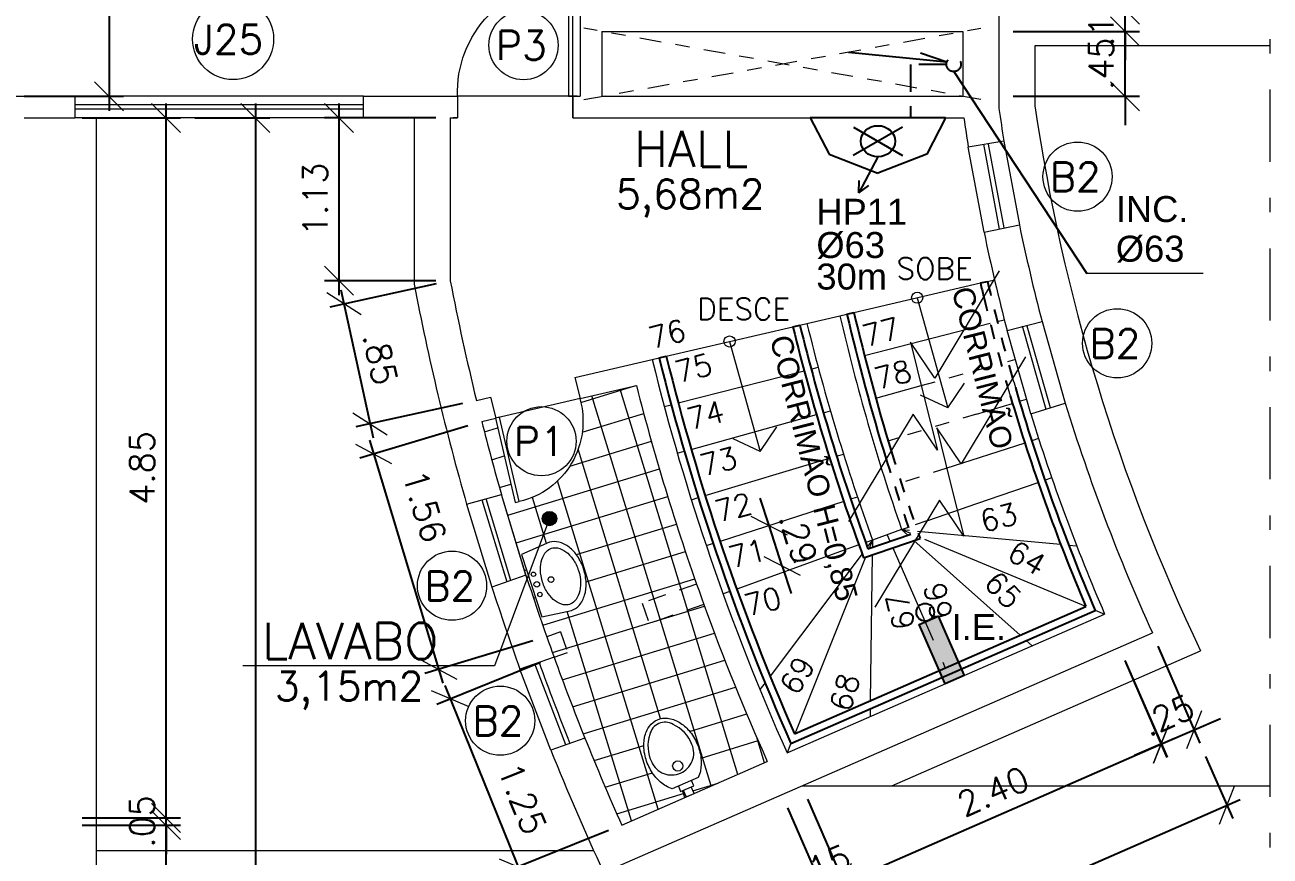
# Model space of a CAD drawing. Header units: millimetres. Extents: x 521 to 1055, y 261 to 520.
# Drawn here: x 616.32 to 624.94, y 391.18 to 396.94 of the extents above; entities that cross this region are included whole.
import ezdxf
from ezdxf.enums import TextEntityAlignment as Align

# ---------------------------------------------------------------- set-up
doc = ezdxf.new("R2010")
doc.units = ezdxf.units.MM
for name, pattern in [('CONTINU', [0]), ('DASHDOT', [1, 0.5, -0.25, 0, -0.25]), ('DASHDOTX2', [2, 1, -0.5, 0, -0.5]), ('DIVIDE2', [15.875, 6.35, -3.175, 0, -3.175, 0, -3.175]), ('HIDDEN', [9.525, 6.35, -3.175])]:
    doc.linetypes.add(name, pattern=pattern)
doc.layers.add('0.1', color=8, linetype='Continuous', lineweight=13)
doc.layers.add('ppci', color=8, linetype='Continuous')
doc.styles.add('80X50', font='romans.shx')
doc.styles.add('ROMANS', font='romans')
doc.styles.get("Standard").update_dxf_attribs({"font": 'romans.shx'})
doc.styles.add('STYLE1', font='sanss___.ttf')
doc.dimstyles.new('Fares Eng - 50', dxfattribs={"dimscale": 2, "dimtxt": 0.085, "dimasz": 0.1, "dimexe": 0.05, "dimexo": 0.05, "dimgap": 0.04, "dimtad": 1, "dimzin": 4, "dimdsep": 46, "dimtxsty": 'ROMANS', "dimblk1": 'OBLIQUE', "dimblk2": 'OBLIQUE', "dimsah": 1, "dimcen": 0.05, "dimdle": 0.05, "dimclrd": 8, "dimclre": 8, "dimclrt": 8, "dimaunit": 1, "dimadec": 0, "dimazin": 0, "dimtfac": 1, "dimtix": 1, "dimtmove": 2, "dimatfit": 0, "dimldrblk": 'OPEN90', "dimfxl": 1, "dimtolj": 1, "dimtzin": 0, "dimarcsym": 0})

# ---------------------------------------------------------------- blocks, each defined once
blk = doc.blocks.new('_OBLIQUE')
at = {"color": 0, "linetype": 'ByBlock'}
blk.add_line((-0.5, -0.5), (0.5, 0.5), dxfattribs=at)
blk = doc.blocks.new('*D699')
at = {"layer": '0.1', "color": 8, "linetype": 'CONTINU', "lineweight": -2, "transparency": 16777216}
for p, q in [((621.4701, 393.4723), (621.4086, 393.6626)), ((621.5607, 393.1918), (621.4701, 393.4723)), ((621.5513, 393.4985), (621.5653, 393.503)), ((621.5607, 393.1918), (621.6221, 393.0015)), ((621.6418, 393.218), (621.6558, 393.2225))]:
    blk.add_line(p, q, dxfattribs=at)
at = {"layer": 'DEFPOINTS', "color": 0, "linetype": 'CONTINU', "lineweight": -2, "transparency": 16777216}
for p in [(621.4561, 393.4677), (621.4701, 393.4723), (621.5467, 393.1873)]:
    blk.add_point(p, dxfattribs=at)
at = {"layer": '0.1', "color": 8, "linetype": 'CONTINU', "lineweight": -2, "transparency": 16777216, "xscale": 0.2, "yscale": 0.2, "zscale": 0.2}
for p, rotation in [((621.4701, 393.4723), 287.8981106747853), ((621.5607, 393.1918), 107.8981106747853)]:
    blk.add_blockref('_OBLIQUE', p, dxfattribs=dict(at, rotation=rotation))
at = {"layer": '0.1', "color": 8, "linetype": 'CONTINU', "transparency": 16777216, "insert": (621.6724, 393.3827), "char_height": 0.17, "attachment_point": 5, "rotation": 287.89811, "style": 'ROMANS'}
blk.add_mtext('\\A1;.29', dxfattribs=at)
blk = doc.blocks.new('_Open90')
at = {"color": 0, "linetype": 'ByBlock', "lineweight": -2}
for p, q in [((-0.5, 0.5), (0, 0)), ((0, 0), (-1, 0)), ((0, 0), (-0.5, -0.5))]:
    blk.add_line(p, q, dxfattribs=at)
blk = doc.blocks.new('P60')
at = {"color": 252}
blk.add_lwpolyline([(-0.6, 0.0596), (0, 0.0596), (0, 0.03), (-0.6, 0.03)], close=True, dxfattribs=at)
at = {"color": 8}
blk.add_arc((-0.0289, 0.0596), 0.5711, 87.10254, 180, dxfattribs=at)
blk = doc.blocks.new('ÁREA')
for p in [(0.00005, 0.003762), (0, 0)]:
    blk.add_attdef('COMPARTIMENTO', text='', height=0.0025).set_placement(p, align=Align.CENTER)
at = {"color": 1}
for p in [(-0.00005, -0.003762), (-0.000099, -0.007523)]:
    blk.add_attdef('ÁREA', text='', height=0.002, dxfattribs=at).set_placement(p, align=Align.CENTER)
blk = doc.blocks.new('*D774')
at = {"layer": '0.1', "color": 8, "linetype": 'CONTINU', "lineweight": -2, "transparency": 16777216}
for p, q in [((617.9116, 396.3965), (617.9116, 374.1465)), ((617.4929, 396.2965), (618.0116, 396.2965)), ((617.4929, 374.2465), (618.0116, 374.2465))]:
    blk.add_line(p, q, dxfattribs=at)
at = {"layer": 'DEFPOINTS', "color": 0, "linetype": 'CONTINU', "lineweight": -2, "transparency": 16777216}
for p in [(617.3929, 396.2965), (617.3929, 374.2465), (617.9116, 374.2465)]:
    blk.add_point(p, dxfattribs=at)
at = {"layer": '0.1', "color": 8, "linetype": 'CONTINU', "lineweight": -2, "transparency": 16777216, "xscale": 0.2, "yscale": 0.2, "zscale": 0.2}
for p, rotation in [((617.9116, 396.2965), 90), ((617.9116, 374.2465), 270)]:
    blk.add_blockref('_OBLIQUE', p, dxfattribs=dict(at, rotation=rotation))
at = {"layer": '0.1', "color": 8, "linetype": 'CONTINU', "transparency": 16777216, "insert": (617.7466, 385.2715), "char_height": 0.17, "attachment_point": 5, "rotation": 90, "style": 'ROMANS'}
blk.add_mtext('\\A1;22.05', dxfattribs=at)
blk = doc.blocks.new('*D775')
at = {"layer": '0.1', "color": 8, "linetype": 'CONTINU', "lineweight": -2, "transparency": 16777216}
for p, q in [((621.5976, 391.517), (621.8903, 390.8472)), ((620.5896, 391.0765), (620.8824, 390.4066)), ((621.9419, 390.9788), (620.7507, 390.4582))]:
    blk.add_line(p, q, dxfattribs=at)
at = {"layer": 'DEFPOINTS', "color": 0, "linetype": 'CONTINU', "lineweight": -2, "transparency": 16777216}
for p in [(621.5576, 391.6086), (620.5496, 391.1681), (620.8423, 390.4983)]:
    blk.add_point(p, dxfattribs=at)
at = {"layer": '0.1', "color": 8, "linetype": 'CONTINU', "lineweight": -2, "transparency": 16777216, "xscale": 0.2, "yscale": 0.2, "zscale": 0.2}
for p, rotation in [((621.8503, 390.9388), 23.6073275904079), ((620.8423, 390.4983), 203.6073275904079)]:
    blk.add_blockref('_OBLIQUE', p, dxfattribs=dict(at, rotation=rotation))
at = {"layer": '0.1', "color": 8, "linetype": 'CONTINU', "transparency": 16777216, "insert": (621.2802, 390.8697), "char_height": 0.17, "attachment_point": 5, "rotation": 23.60733, "style": 'ROMANS'}
blk.add_mtext('\\A1;1.10', dxfattribs=at)
blk = doc.blocks.new('*D776')
at = {"layer": '0.1', "color": 8, "linetype": 'CONTINU', "lineweight": -2, "transparency": 16777216}
for p, q in [((621.735, 391.5771), (622.0278, 390.9072)), ((621.5976, 391.517), (621.8903, 390.8472)), ((621.9877, 390.9989), (622.171, 391.079)), ((621.8503, 390.9388), (621.9877, 390.9989)), ((621.8503, 390.9388), (621.667, 390.8587))]:
    blk.add_line(p, q, dxfattribs=at)
at = {"layer": 'DEFPOINTS', "color": 0, "linetype": 'CONTINU', "lineweight": -2, "transparency": 16777216}
for p in [(621.695, 391.6687), (621.5576, 391.6086), (621.9877, 390.9989)]:
    blk.add_point(p, dxfattribs=at)
at = {"layer": '0.1', "color": 8, "linetype": 'CONTINU', "lineweight": -2, "transparency": 16777216, "xscale": 0.2, "yscale": 0.2, "zscale": 0.2}
for p, rotation in [((621.9877, 390.9989), 203.6073275903514), ((621.8503, 390.9388), 23.60732759035138)]:
    blk.add_blockref('_OBLIQUE', p, dxfattribs=dict(at, rotation=rotation))
at = {"layer": '0.1', "color": 8, "linetype": 'CONTINU', "transparency": 16777216, "insert": (621.8529, 391.12), "char_height": 0.17, "attachment_point": 5, "rotation": 23.60733, "style": 'ROMANS'}
blk.add_mtext('\\A1;.15', dxfattribs=at)
blk = doc.blocks.new('*D778')
at = {"layer": '0.1', "color": 8, "linetype": 'CONTINU', "lineweight": -2, "transparency": 16777216}
for p, q in [((623.9342, 392.5382), (624.2269, 391.8683)), ((621.8961, 390.9588), (624.2785, 392)), ((621.735, 391.5771), (622.0278, 390.9072))]:
    blk.add_line(p, q, dxfattribs=at)
at = {"layer": 'DEFPOINTS', "color": 0, "linetype": 'CONTINU', "lineweight": -2, "transparency": 16777216}
for p in [(623.8941, 392.6298), (624.1869, 391.96), (621.695, 391.6687)]:
    blk.add_point(p, dxfattribs=at)
at = {"layer": '0.1', "color": 8, "linetype": 'CONTINU', "lineweight": -2, "transparency": 16777216, "xscale": 0.2, "yscale": 0.2, "zscale": 0.2}
for p, rotation in [((624.1869, 391.96), 23.60732759040609), ((621.9877, 390.9989), 203.6073275904061)]:
    blk.add_blockref('_OBLIQUE', p, dxfattribs=dict(at, rotation=rotation))
at = {"layer": '0.1', "color": 8, "linetype": 'CONTINU', "transparency": 16777216, "insert": (623.0212, 391.6306), "char_height": 0.17, "attachment_point": 5, "rotation": 23.60733, "style": 'ROMANS'}
blk.add_mtext('\\A1;2.40', dxfattribs=at)
blk = doc.blocks.new('*D779')
at = {"layer": '0.1', "color": 8, "linetype": 'CONTINU', "lineweight": -2, "transparency": 16777216}
for p, q in [((624.1633, 392.637), (624.4532, 391.9646)), ((623.9337, 392.538), (624.2236, 391.8656)), ((624.4136, 392.0565), (624.5972, 392.1356)), ((624.184, 391.9575), (624.4136, 392.0565)), ((624.184, 391.9575), (624.0004, 391.8783))]:
    blk.add_line(p, q, dxfattribs=at)
at = {"layer": 'DEFPOINTS', "color": 0, "linetype": 'CONTINU', "lineweight": -2, "transparency": 16777216}
for p in [(624.1237, 392.7288), (623.8941, 392.6298), (624.4136, 392.0565)]:
    blk.add_point(p, dxfattribs=at)
at = {"layer": '0.1', "color": 8, "linetype": 'CONTINU', "lineweight": -2, "transparency": 16777216, "xscale": 0.2, "yscale": 0.2, "zscale": 0.2}
for p, rotation in [((624.4136, 392.0565), 203.3250614767687), ((624.184, 391.9575), 23.32506147676869)]:
    blk.add_blockref('_OBLIQUE', p, dxfattribs=dict(at, rotation=rotation))
at = {"layer": '0.1', "color": 8, "linetype": 'CONTINU', "transparency": 16777216, "insert": (624.2335, 392.1585), "char_height": 0.17, "attachment_point": 5, "rotation": 23.32506, "style": 'ROMANS'}
blk.add_mtext('\\A1;.25', dxfattribs=at)
blk = doc.blocks.new('*D780')
at = {"layer": '0.1', "color": 8, "linetype": 'CONTINU', "lineweight": -2, "transparency": 16777216}
for p, q in [((624.4932, 391.873), (624.6811, 391.4434)), ((620.7565, 389.8365), (624.7326, 391.5751)), ((620.7003, 390.2145), (620.8881, 389.7849))]:
    blk.add_line(p, q, dxfattribs=at)
at = {"layer": 'DEFPOINTS', "color": 0, "linetype": 'CONTINU', "lineweight": -2, "transparency": 16777216}
for p in [(624.4532, 391.9646), (624.641, 391.535), (620.6602, 390.3062)]:
    blk.add_point(p, dxfattribs=at)
at = {"layer": '0.1', "color": 8, "linetype": 'CONTINU', "lineweight": -2, "transparency": 16777216, "xscale": 0.2, "yscale": 0.2, "zscale": 0.2}
for p, rotation in [((624.641, 391.535), 23.61734848958396), ((620.8481, 389.8766), 203.617348489584)]:
    blk.add_blockref('_OBLIQUE', p, dxfattribs=dict(at, rotation=rotation))
at = {"layer": '0.1', "color": 8, "linetype": 'CONTINU', "transparency": 16777216, "insert": (622.6784, 390.857), "char_height": 0.17, "attachment_point": 5, "rotation": 23.61735, "style": 'ROMANS'}
blk.add_mtext('\\A1;4.15', dxfattribs=at)
blk = doc.blocks.new('*D829')
at = {"layer": '0.1', "color": 8, "linetype": 'CONTINU', "lineweight": -2, "transparency": 16777216}
for p, q in [((618.4905, 396.3965), (618.4905, 395.0691)), ((619.1614, 396.2965), (618.3905, 396.2965)), ((619.1614, 395.1691), (618.3905, 395.1691))]:
    blk.add_line(p, q, dxfattribs=at)
at = {"layer": 'DEFPOINTS', "color": 0, "linetype": 'CONTINU', "lineweight": -2, "transparency": 16777216}
for p in [(619.2614, 396.2965), (618.4905, 395.1691), (619.2614, 395.1691)]:
    blk.add_point(p, dxfattribs=at)
at = {"layer": '0.1', "color": 8, "linetype": 'CONTINU', "lineweight": -2, "transparency": 16777216, "xscale": 0.2, "yscale": 0.2, "zscale": 0.2}
for p, rotation in [((618.4905, 396.2965), 90), ((618.4905, 395.1691), 270)]:
    blk.add_blockref('_OBLIQUE', p, dxfattribs=dict(at, rotation=rotation))
at = {"layer": '0.1', "color": 8, "linetype": 'CONTINU', "transparency": 16777216, "insert": (618.3255, 395.7328), "char_height": 0.17, "attachment_point": 5, "rotation": 90, "style": 'ROMANS'}
blk.add_mtext('\\A1;1.13', dxfattribs=at)
blk = doc.blocks.new('*D830')
at = {"layer": '0.1', "color": 8, "linetype": 'CONTINU', "lineweight": -2, "transparency": 16777216}
for p, q in [((619.1638, 395.1478), (618.427, 394.9866)), ((618.5033, 395.1057), (618.7276, 394.0802)), ((619.3453, 394.3177), (618.6085, 394.1565))]:
    blk.add_line(p, q, dxfattribs=at)
at = {"layer": 'DEFPOINTS', "color": 0, "linetype": 'CONTINU', "lineweight": -2, "transparency": 16777216}
for p in [(619.2614, 395.1691), (619.443, 394.339), (618.7062, 394.1779)]:
    blk.add_point(p, dxfattribs=at)
at = {"layer": '0.1', "color": 8, "linetype": 'CONTINU', "lineweight": -2, "transparency": 16777216, "xscale": 0.2, "yscale": 0.2, "zscale": 0.2}
for p, rotation in [((618.5247, 395.008), 102.3347759635449), ((618.7062, 394.1779), 282.3347759635448)]:
    blk.add_blockref('_OBLIQUE', p, dxfattribs=dict(at, rotation=rotation))
at = {"layer": '0.1', "color": 8, "linetype": 'CONTINU', "transparency": 16777216, "insert": (618.7766, 394.6282), "char_height": 0.17, "attachment_point": 5, "rotation": 282.33478, "style": 'ROMANS'}
blk.add_mtext('\\A1;.85', dxfattribs=at)
blk = doc.blocks.new('*D831')
at = {"layer": '0.1', "color": 8, "linetype": 'CONTINU', "lineweight": -2, "transparency": 16777216}
for p, q in [((623.935, 396.8965), (623.935, 397.0965)), ((623.1614, 396.8965), (624.035, 396.8965)), ((623.935, 396.4465), (623.935, 396.8965)), ((623.1614, 396.4465), (624.035, 396.4465)), ((623.935, 396.4465), (623.935, 396.2465))]:
    blk.add_line(p, q, dxfattribs=at)
at = {"layer": 'DEFPOINTS', "color": 0, "linetype": 'CONTINU', "lineweight": -2, "transparency": 16777216}
for p in [(623.0614, 396.8965), (623.935, 396.8965), (623.0614, 396.4465)]:
    blk.add_point(p, dxfattribs=at)
at = {"layer": '0.1', "color": 8, "linetype": 'CONTINU', "lineweight": -2, "transparency": 16777216, "xscale": 0.2, "yscale": 0.2, "zscale": 0.2}
for p, rotation in [((623.935, 396.8965), 270), ((623.935, 396.4465), 90)]:
    blk.add_blockref('_OBLIQUE', p, dxfattribs=dict(at, rotation=rotation))
at = {"layer": '0.1', "color": 8, "linetype": 'CONTINU', "transparency": 16777216, "insert": (623.77, 396.6715), "char_height": 0.17, "attachment_point": 5, "rotation": 90, "style": 'ROMANS'}
blk.add_mtext('\\A1;.45', dxfattribs=at)
blk = doc.blocks.new('*D781')
at = {"layer": '0.1', "color": 8, "linetype": 'CONTINU', "lineweight": -2, "transparency": 16777216}
for p, q in [((623.935, 397.0465), (623.935, 397.2465)), ((623.1614, 397.0465), (624.035, 397.0465)), ((623.935, 396.8965), (623.935, 397.0465)), ((623.1614, 396.8965), (624.035, 396.8965)), ((623.935, 396.8965), (623.935, 396.6965))]:
    blk.add_line(p, q, dxfattribs=at)
at = {"layer": 'DEFPOINTS', "color": 0, "linetype": 'CONTINU', "lineweight": -2, "transparency": 16777216}
for p in [(623.0614, 397.0465), (623.935, 397.0465), (623.0614, 396.8965)]:
    blk.add_point(p, dxfattribs=at)
at = {"layer": '0.1', "color": 8, "linetype": 'CONTINU', "lineweight": -2, "transparency": 16777216, "xscale": 0.2, "yscale": 0.2, "zscale": 0.2}
for p, rotation in [((623.935, 397.0465), 270), ((623.935, 396.8965), 90)]:
    blk.add_blockref('_OBLIQUE', p, dxfattribs=dict(at, rotation=rotation))
at = {"layer": '0.1', "color": 8, "linetype": 'CONTINU', "transparency": 16777216, "insert": (623.77, 396.9715), "char_height": 0.17, "attachment_point": 5, "rotation": 90, "style": 'ROMANS'}
blk.add_mtext('\\A1;.15', dxfattribs=at)
blk = doc.blocks.new('*D832')
at = {"layer": '0.1', "color": 8, "linetype": 'CONTINU', "lineweight": -2, "transparency": 16777216}
for p, q in [((616.8981, 399.8965), (616.8981, 396.3465)), ((616.3114, 399.7965), (616.9981, 399.7965)), ((616.3114, 396.4465), (616.9981, 396.4465))]:
    blk.add_line(p, q, dxfattribs=at)
at = {"layer": 'DEFPOINTS', "color": 0, "linetype": 'CONTINU', "lineweight": -2, "transparency": 16777216}
for p in [(616.2114, 399.7965), (616.2114, 396.4465), (616.8981, 396.4465)]:
    blk.add_point(p, dxfattribs=at)
at = {"layer": '0.1', "color": 8, "linetype": 'CONTINU', "lineweight": -2, "transparency": 16777216, "xscale": 0.2, "yscale": 0.2, "zscale": 0.2}
for p, rotation in [((616.8981, 399.7965), 90), ((616.8981, 396.4465), 270)]:
    blk.add_blockref('_OBLIQUE', p, dxfattribs=dict(at, rotation=rotation))
at = {"layer": '0.1', "color": 8, "linetype": 'CONTINU', "transparency": 16777216, "insert": (616.7331, 398.1215), "char_height": 0.17, "attachment_point": 5, "rotation": 90, "style": 'ROMANS'}
blk.add_mtext('\\A1;3.35', dxfattribs=at)
blk = doc.blocks.new('*D1040')
at = {"layer": '0.1', "color": 8, "linetype": 'CONTINU', "lineweight": -2, "transparency": 16777216}
for p, q in [((617.2929, 386.4965), (617.2929, 391.4965)), ((616.7114, 391.3965), (617.3929, 391.3965)), ((616.7114, 386.5965), (617.3929, 386.5965))]:
    blk.add_line(p, q, dxfattribs=at)
at = {"layer": 'DEFPOINTS', "color": 0, "linetype": 'CONTINU', "lineweight": -2, "transparency": 16777216}
for p in [(616.6114, 391.3965), (617.2929, 391.3965), (616.6114, 386.5965)]:
    blk.add_point(p, dxfattribs=at)
at = {"layer": '0.1', "color": 8, "linetype": 'CONTINU', "lineweight": -2, "transparency": 16777216, "xscale": 0.2, "yscale": 0.2, "zscale": 0.2}
for p, rotation in [((617.2929, 391.3965), 90), ((617.2929, 386.5965), 270)]:
    blk.add_blockref('_OBLIQUE', p, dxfattribs=dict(at, rotation=rotation))
at = {"layer": '0.1', "color": 8, "linetype": 'CONTINU', "transparency": 16777216, "insert": (617.1279, 388.9965), "char_height": 0.17, "attachment_point": 5, "rotation": 90, "style": 'ROMANS'}
blk.add_mtext('\\A1;4.80', dxfattribs=at)
blk = doc.blocks.new('*D1041')
at = {"layer": '0.1', "color": 8, "linetype": 'CONTINU', "lineweight": -2, "transparency": 16777216}
for p, q in [((617.2929, 391.4465), (617.2929, 391.6465)), ((616.7114, 391.4465), (617.3929, 391.4465)), ((616.7114, 391.3965), (617.3929, 391.3965)), ((617.2929, 391.3965), (617.2929, 391.4465)), ((617.2929, 391.3965), (617.2929, 391.1965))]:
    blk.add_line(p, q, dxfattribs=at)
at = {"layer": 'DEFPOINTS', "color": 0, "linetype": 'CONTINU', "lineweight": -2, "transparency": 16777216}
for p in [(616.6114, 391.4465), (616.6114, 391.3965), (617.2929, 391.4465)]:
    blk.add_point(p, dxfattribs=at)
at = {"layer": '0.1', "color": 8, "linetype": 'CONTINU', "lineweight": -2, "transparency": 16777216, "xscale": 0.2, "yscale": 0.2, "zscale": 0.2}
for p, rotation in [((617.2929, 391.4465), 270), ((617.2929, 391.3965), 90)]:
    blk.add_blockref('_OBLIQUE', p, dxfattribs=dict(at, rotation=rotation))
at = {"layer": '0.1', "color": 8, "linetype": 'CONTINU', "transparency": 16777216, "insert": (617.1279, 391.4215), "char_height": 0.17, "attachment_point": 5, "rotation": 90, "style": 'ROMANS'}
blk.add_mtext('\\A1;.05', dxfattribs=at)
blk = doc.blocks.new('*D1044')
at = {"layer": '0.1', "color": 8, "linetype": 'CONTINU', "lineweight": -2, "transparency": 16777216}
for p, q in [((617.2929, 391.3465), (617.2929, 396.3965)), ((616.7114, 396.2965), (617.3929, 396.2965)), ((616.7114, 391.4465), (617.3929, 391.4465))]:
    blk.add_line(p, q, dxfattribs=at)
at = {"layer": 'DEFPOINTS', "color": 0, "linetype": 'CONTINU', "lineweight": -2, "transparency": 16777216}
for p in [(616.6114, 396.2965), (617.2929, 396.2965), (616.6114, 391.4465)]:
    blk.add_point(p, dxfattribs=at)
at = {"layer": '0.1', "color": 8, "linetype": 'CONTINU', "lineweight": -2, "transparency": 16777216, "xscale": 0.2, "yscale": 0.2, "zscale": 0.2}
for p, rotation in [((617.2929, 396.2965), 90), ((617.2929, 391.4465), 270)]:
    blk.add_blockref('_OBLIQUE', p, dxfattribs=dict(at, rotation=rotation))
at = {"layer": '0.1', "color": 8, "linetype": 'CONTINU', "transparency": 16777216, "insert": (617.1279, 393.8715), "char_height": 0.17, "attachment_point": 5, "rotation": 90, "style": 'ROMANS'}
blk.add_mtext('\\A1;4.85', dxfattribs=at)
blk = doc.blocks.new('*D1795')
at = {"layer": '0.1', "color": 8, "linetype": 'CONTINU', "lineweight": -2, "transparency": 16777216}
for p, q in [((619.3835, 394.1645), (618.6354, 393.9385)), ((618.7022, 394.0631), (619.2106, 392.3804)), ((619.8341, 392.6732), (619.086, 392.4472))]:
    blk.add_line(p, q, dxfattribs=at)
at = {"layer": 'DEFPOINTS', "color": 0, "linetype": 'CONTINU', "lineweight": -2, "transparency": 16777216}
for p in [(619.4792, 394.1935), (619.9298, 392.7021), (619.1817, 392.4761)]:
    blk.add_point(p, dxfattribs=at)
at = {"layer": '0.1', "color": 8, "linetype": 'CONTINU', "lineweight": -2, "transparency": 16777216, "xscale": 0.2, "yscale": 0.2, "zscale": 0.2}
for p, rotation in [((618.7311, 393.9674), 106.8125133954057), ((619.1817, 392.4761), 286.8125133954057)]:
    blk.add_blockref('_OBLIQUE', p, dxfattribs=dict(at, rotation=rotation))
at = {"layer": '0.1', "color": 8, "linetype": 'CONTINU', "transparency": 16777216, "insert": (619.0832, 393.6065), "char_height": 0.17, "attachment_point": 5, "rotation": 286.81251, "style": 'ROMANS'}
blk.add_mtext('\\A1;1.56', dxfattribs=at)
blk = doc.blocks.new('*D1796')
at = {"layer": '0.1', "color": 8, "linetype": 'CONTINU', "lineweight": -2, "transparency": 16777216}
for p, q in [((619.8875, 392.5235), (619.1692, 392.2338)), ((619.2245, 392.364), (619.7685, 391.0148)), ((620.3567, 391.3598), (619.6384, 391.0701))]:
    blk.add_line(p, q, dxfattribs=at)
at = {"layer": 'DEFPOINTS', "color": 0, "linetype": 'CONTINU', "lineweight": -2, "transparency": 16777216}
for p in [(619.9802, 392.5609), (620.4495, 391.3972), (619.7312, 391.1075)]:
    blk.add_point(p, dxfattribs=at)
at = {"layer": '0.1', "color": 8, "linetype": 'CONTINU', "lineweight": -2, "transparency": 16777216, "xscale": 0.2, "yscale": 0.2, "zscale": 0.2}
for p, rotation in [((619.2619, 392.2712), 111.9601388163917), ((619.7312, 391.1075), 291.9601388163917)]:
    blk.add_blockref('_OBLIQUE', p, dxfattribs=dict(at, rotation=rotation))
at = {"layer": '0.1', "color": 8, "linetype": 'CONTINU', "transparency": 16777216, "insert": (619.7595, 391.5816), "char_height": 0.17, "attachment_point": 5, "rotation": 291.96014, "style": 'ROMANS'}
blk.add_mtext('\\A1;1.25', dxfattribs=at)
blk = doc.blocks.new('Vaso')
for points in [[(0.03, -0.05), (0.03, 0), (-0.03, 0), (-0.03, -0.05)], [(0.05, -0.09), (0.05, -0.05), (-0.05, -0.05), (-0.05, -0.09)]]:
    blk.add_lwpolyline(points)
for points in [[(0.1829, -0.31, -0.071776), (0.168, -0.4129, -0.083144), (0.1287, -0.4938, -0.106699), (0.0652, -0.5518, -0.132564), (-0.0021, -0.57, -0.132564), (-0.0694, -0.5518, -0.106699), (-0.1329, -0.4938, -0.083144), (-0.1722, -0.4129, -0.071776), (-0.1871, -0.31, -0.071776), (-0.1722, -0.2071, -0.083144), (-0.1329, -0.1262, -0.060171), (-0.1, -0.09), (0.0958, -0.09, -0.060171), (0.1287, -0.1262, -0.083144), (0.168, -0.2071, -0.071776)], [(-0.0876, -0.4972, 0.2474), (0, -0.5413, 0.2474), (0.0876, -0.4972, 0.197858), (0.1521, -0.3175, 0.418329), (0, -0.1675, 0.418329), (-0.1521, -0.3175, 0.197858)]]:
    blk.add_lwpolyline(points, format="xyb", close=True)
blk.add_circle((-0.0021, -0.22), 0.0352)
blk = doc.blocks.new('Cuba-emp')
blk.add_lwpolyline([(0.21, 0.2482), (0, 0.2274), (0, -0.2274), (0.21, -0.2482, 0.137816), (0.2706, -0.2312, 0.107041), (0.3288, -0.1757, 0.080751), (0.3645, -0.099, 0.068643), (0.378, -0.0007, 0.068643), (0.3645, 0.0976, 0.080751), (0.3288, 0.1743, 0.107041), (0.2706, 0.2298, 0.115752), (0.21, 0.2482)], format="xyb")
blk.add_lwpolyline([(0.21, 0.2045, -0.131827), (0.2501, 0.1937, -0.106633), (0.2967, 0.1515, -0.083482), (0.3283, 0.0871, -0.072232), (0.3409, 0, -0.072232), (0.3283, -0.0871, -0.083482), (0.2967, -0.1515, -0.106633), (0.2501, -0.1937, -0.131827), (0.21, -0.2045, -0.131827), (0.1699, -0.1937, -0.106633), (0.1233, -0.1515, -0.083482), (0.0918, -0.0871, -0.072232), (0.0791, 0, -0.072232), (0.0918, 0.0871, -0.083482), (0.1233, 0.1515, -0.106633), (0.1699, 0.1937, -0.131827)], format="xyb", close=True)
for centre, radius in [((0.0358, 0.0711), 0.0155), ((0.0365, -0.0023), 0.0193), ((0.0365, -0.0023), 0.0193), ((0.1403, -0.0014), 0.0198), ((0.0358, -0.0757), 0.0155)]:
    blk.add_circle(centre, radius)
blk = doc.blocks.new('P80')
for points in [[(0, 0.86), (0, 0.83), (0.15, 0.83), (0.15, 0.86)], [(0, 0), (0, 0.03), (0.15, 0.03), (0.15, 0)]]:
    blk.add_lwpolyline(points)
blk.add_lwpolyline([(-0.8, 0.06), (0, 0.06), (0, 0.03), (-0.8, 0.03)], close=True)
at = {"color": 8}
blk.add_arc((-0.0251, 0.0555), 0.7749, 88.14082, 179.6698, dxfattribs=at)

msp = doc.modelspace()

# ---------------------------------------------------------------- hatches: boundary and pattern name
at = {"layer": '0.1', "linetype": 'CONTINU'}
h = msp.add_hatch(dxfattribs=at)
h.set_pattern_fill('_USER', color=8, scale=0.2, angle=17, style=0, double=1, pattern_type=0)
h.set_pattern_definition([(17, (619.47922, 391.39717), (-0.058474, 0.191261), []), (107, (619.47922, 391.39717), (-0.191261, -0.058474), [])])
h.paths.add_polyline_path([(620.5507, 394.44332), (620.15875, 394.35192, -0.429104), (619.73951, 393.63805), (619.71069, 393.63133), (619.57443, 394.21565), (619.54521, 394.20884), (619.47922, 394.19345, 0.0075426), (619.6154, 393.68877), (619.78595, 393.12855, 0.0003492), (619.79341, 393.10553), (619.80206, 393.12864), (619.75564, 393.27279), (619.87548, 393.32491), (619.93137, 393.47432, -0.3128508), (619.899, 393.521, -1), (619.99867, 393.521, -0.5234024), (619.93137, 393.47432), (619.87548, 393.32491), (619.94916, 393.35695, -0.1157522), (620.01248, 393.35798, -0.1070412), (620.08491, 393.32303, -0.0807505), (620.14234, 393.26099, -0.0686428), (620.1854, 393.17153, -0.0686428), (620.20263, 393.07376, -0.0807505), (620.19219, 392.98986, -0.1070412), (620.15376, 392.91921, -0.1378156), (620.10131, 392.88444), (619.89504, 392.83987), (619.80206, 393.12864), (619.79341, 393.10553, 0.0061443), (619.92983, 392.70213), (620.02416, 392.73533), (620.07457, 392.59406), (619.98024, 392.56086, 0.0086605), (620.19414, 392.00006, 0.0094474), (620.44946, 391.39717), (620.89565, 391.59217), (620.87563, 391.63799), (620.8573, 391.62998), (620.84128, 391.66663), (620.79932, 391.6483, -0.060172), (620.75468, 391.66824, -0.0831447), (620.68624, 391.72662, -0.0717749), (620.6314, 391.815, -0.0717749), (620.60379, 391.91528, -0.0831455), (620.60743, 392.00516, -0.1066992), (620.64243, 392.08376, -0.1325636), (620.6968, 392.12733, -0.1325636), (620.76571, 392.13763, -0.1066992), (620.84716, 392.10994, -0.0831455), (620.9156, 392.05156, -0.0717749), (620.97044, 391.96317, -0.0717749), (620.99806, 391.86289, -0.0831447), (620.99441, 391.77301, -0.060172), (620.97873, 391.7267), (620.93291, 391.70668), (620.94893, 391.67003), (620.9306, 391.66202), (620.95063, 391.6162), (621.45743, 391.8377, -0.0180892), (621.0179, 392.92605), (620.64055, 392.79325), (620.59014, 392.93452), (620.96745, 393.06732, -0.022161)])
h.paths.add_polyline_path([(621.0179, 392.92605, -0.002311), (620.96745, 393.06732), (620.59014, 392.93452), (620.64055, 392.79325)], flags=17)
h.paths.add_polyline_path([(620.02416, 392.73533), (619.92983, 392.70213, 0.0021643), (619.98024, 392.56086), (620.07457, 392.59406)], flags=17)
msp.add_hatch(color=8, dxfattribs=at).paths.add_polyline_path([(619.99867, 393.521, 1), (619.899, 393.521, 1)])
at = {"layer": 'ppci'}
msp.add_hatch(color=10, dxfattribs=at).paths.add_polyline_path([(622.64083, 392.84439), (622.51026, 392.78732), (622.68988, 392.37633), (622.82045, 392.43339)])

# ---------------------------------------------------------------- linework, layer by layer
at = {"layer": '0.1', "color": 8, "linetype": 'DASHDOTX2', "ltscale": 0.5}
msp.add_line((624.9398, 365.19275), (624.9398, 428.20423), dxfattribs=at)
at = {"layer": '0.1', "color": 7}
for p, q in [((620.16144, 397.62149), (620.16144, 396.44649)), ((623.06144, 397.04649), (623.06144, 396.36249)), ((620.31144, 396.89649), (622.81144, 396.89649)), ((620.31144, 396.89649), (620.31144, 396.44649)), ((622.81144, 396.89649), (622.81144, 396.44649)), ((616.21144, 396.44649), (616.66144, 396.44649)), ((616.66144, 396.44649), (616.66144, 396.29649)), ((618.66144, 396.29649), (618.66144, 396.44649)), ((618.66144, 396.44649), (619.31144, 396.44649)), ((619.31144, 396.44649), (619.31144, 396.29649)), ((620.11144, 396.29649), (620.11144, 396.44649)), ((620.11144, 396.44649), (620.16144, 396.44649)), ((620.31144, 396.44649), (622.81144, 396.44649)), ((616.31144, 396.29649), (616.66144, 396.29649)), ((618.66144, 396.29649), (619.01144, 396.29649)), ((619.01144, 396.29649), (619.01144, 395.14529)), ((619.26144, 396.29649), (619.31144, 396.29649)), ((619.26144, 396.29649), (619.26144, 395.16912)), ((620.11144, 396.29649), (622.81843, 396.29649)), ((623.09632, 396.13521), (622.84954, 396.09518)), ((622.95856, 395.50503), (623.20335, 395.5558)), ((621.73171, 394.87275), (621.95983, 394.92595)), ((623.11823, 394.82324), (623.36011, 394.88644)), ((620.12475, 394.49801), (620.66038, 394.62292)), ((620.12475, 394.49801), (620.16101, 394.35244)), ((620.16101, 394.35244), (620.5507, 394.44332)), ((619.44296, 394.33902), (619.54036, 394.36173)), ((619.54036, 394.36173), (619.57662, 394.21617)), ((623.2826, 394.24605), (623.52149, 394.31976)), ((619.47922, 394.19345), (619.57662, 394.21617)), ((619.37504, 393.62001), (619.6154, 393.68877)), ((622.3876, 393.44468), (622.18589, 393.37191)), ((619.78595, 393.12855), (619.55006, 393.04553)), ((621.59489, 391.89777), (623.794, 392.85887)), ((620.32381, 391.06942), (624.12417, 392.73034)), ((619.98024, 392.56086), (619.74441, 392.47786)), ((620.19414, 392.00006), (619.9581, 391.91699)), ((620.44946, 391.39717), (621.45743, 391.8377))]:
    msp.add_line(p, q, dxfattribs=at)
at = {"layer": '0.1', "color": 8, "linetype": 'DASHDOT', "ltscale": 0.3}
for p, q in [((620.18644, 396.42399), (622.93644, 396.91899)), ((622.93644, 396.42399), (620.18644, 396.91899))]:
    msp.add_line(p, q, dxfattribs=at)
at = {"layer": '0.1', "color": 8}
for p, q in [((624.9398, 396.79649), (623.31144, 396.79649)), ((623.31144, 396.79649), (623.31144, 396.38057)), ((622.52375, 396.29649), (622.81843, 396.29649)), ((622.49546, 395.05085), (622.70713, 394.28823)), ((621.19604, 394.74783), (621.40771, 393.98521)), ((622.70713, 394.28823), (622.82277, 394.46017)), ((622.70713, 394.28823), (622.51941, 394.37598)), ((621.40771, 393.98521), (621.52335, 394.15715)), ((621.40771, 393.98521), (621.22, 394.07296)), ((619.6821, 393.092), (619.50963, 393.65851)), ((619.78595, 393.12855), (619.6154, 393.68877)), ((622.32095, 391.66942), (624.45872, 392.60372)), ((621.69668, 391.66942), (624.9398, 391.66942)), ((620.25521, 391.21942), (616.81144, 391.21942))]:
    msp.add_line(p, q, dxfattribs=at)
at = {"layer": '0.1', "color": 8, "linetype": 'CONTINU', "lineweight": -2}
msp.add_line((622.74829, 396.61767), (623.6707, 395.21947), dxfattribs=at)
at = {"layer": '0.1', "color": 8, "linetype": 'CONTINU'}
for p, q in [((618.66144, 396.44649), (616.66144, 396.44649)), ((618.66144, 396.38649), (616.66144, 396.38649)), ((620.11144, 396.44649), (619.31144, 396.44649)), ((618.66144, 396.35649), (616.66144, 396.35649)), ((618.66144, 396.29649), (616.66144, 396.29649)), ((616.81144, 375.39649), (616.81144, 396.29649)), ((623.09632, 396.13521), (623.20335, 395.5558)), ((622.95856, 395.50503), (622.84954, 396.09518)), ((623.06673, 395.52501), (622.95771, 396.11517)), ((622.98815, 396.11523), (623.09518, 395.53582)), ((622.98239, 395.1644), (623.03109, 395.17576)), ((624.47589, 395.21947), (623.6707, 395.21947)), ((622.05722, 394.94866), (622.9337, 395.15305)), ((621.95983, 394.92595), (622.00852, 394.9373)), ((620.75777, 394.64563), (621.63431, 394.85004)), ((621.68301, 394.86139), (621.73171, 394.87275)), ((622.12985, 394.65122), (623.00189, 394.87382)), ((623.05033, 394.88619), (623.09878, 394.89855)), ((623.2826, 394.24605), (623.11823, 394.82324)), ((623.38839, 394.27618), (623.22402, 394.85337)), ((623.25431, 394.85631), (623.41569, 394.28964)), ((623.36011, 394.88644), (623.52149, 394.31976)), ((620.66038, 394.62292), (620.70907, 394.63427)), ((621.76131, 394.55715), (621.80976, 394.56952)), ((623.12414, 394.60909), (623.17232, 394.62246)), ((620.84076, 394.32217), (621.71286, 394.54478)), ((622.20874, 394.35501), (622.52382, 394.44247)), ((620.16101, 394.35244), (619.57662, 394.21617)), ((620.74386, 394.29743), (620.79231, 394.3098)), ((622.90698, 394.2444), (623.15584, 394.31909)), ((623.20373, 394.33346), (623.25162, 394.34783)), ((620.93057, 394.00025), (621.79785, 394.24097)), ((621.84604, 394.25434), (621.89422, 394.26771)), ((622.29383, 394.06038), (622.37086, 394.0835)), ((623.3366, 394.07504), (623.28902, 394.05967)), ((620.83421, 393.9735), (620.88239, 393.98687)), ((621.93709, 393.95332), (621.98498, 393.96769)), ((623.24144, 394.04431), (622.8681, 393.92374)), ((621.02712, 393.68022), (621.8892, 393.93895)), ((622.8681, 393.92374), (622.70069, 393.86967)), ((623.37986, 393.78807), (623.42711, 393.80443)), ((622.90818, 393.62484), (623.33261, 393.77172)), ((619.37504, 393.62001), (619.55006, 393.04553)), ((619.48081, 393.65027), (619.65391, 393.08208)), ((620.93133, 393.65147), (620.97922, 393.66585)), ((621.98677, 393.63911), (621.13026, 393.3625)), ((622.08194, 393.66984), (622.03436, 393.65448)), ((622.63636, 393.53077), (622.90818, 393.62484)), ((622.56326, 393.50547), (622.63636, 393.53077)), ((619.94884, 393.521), (619.56698, 392.50026)), ((622.3876, 393.44468), (622.43485, 393.46103)), ((622.3876, 393.44468), (622.4495, 393.4189)), ((622.3876, 393.44468), (622.44227, 393.43963)), ((622.3876, 393.44468), (622.43035, 393.40657)), ((622.56326, 393.50547), (622.4821, 393.47739)), ((622.18589, 393.37191), (622.13886, 393.35495)), ((622.18589, 393.37191), (622.14999, 393.3242)), ((622.18589, 393.37191), (622.16264, 393.31392)), ((622.18589, 393.37191), (622.18519, 393.32173)), ((622.28674, 393.4083), (622.30627, 393.36363)), ((622.4731, 393.36845), (622.51593, 393.33027)), ((622.49699, 393.43457), (622.57429, 393.42743)), ((622.54521, 393.37903), (623.66177, 392.91395)), ((622.57429, 393.42743), (623.48899, 393.34289)), ((621.08268, 393.34713), (621.0351, 393.33176)), ((622.09182, 393.33798), (621.24523, 393.03256)), ((622.11413, 393.27655), (621.47671, 392.4294)), ((622.32635, 393.31767), (622.60547, 392.67902)), ((622.51593, 393.33027), (623.20903, 392.71235)), ((623.54453, 393.33775), (623.60013, 393.33261)), ((622.13801, 393.25249), (621.64793, 392.03009)), ((622.18446, 393.26856), (622.1705, 392.25847)), ((621.1982, 393.01559), (621.15116, 392.99863)), ((623.72776, 392.88647), (623.794, 392.85887)), ((623.2501, 392.67574), (623.29117, 392.63912)), ((619.56698, 392.50026), (617.82586, 392.50026)), ((620.0619, 391.95352), (619.84821, 392.51439)), ((622.67214, 392.52646), (622.69003, 392.48553)), ((619.9581, 391.91699), (619.74441, 392.47786)), ((621.4417, 392.38287), (621.40673, 392.33639)), ((622.16974, 392.20357), (622.16898, 392.14867)), ((621.62141, 391.96393), (621.59489, 391.89777))]:
    msp.add_line(p, q, dxfattribs=at)
at = {"layer": '0.1', "color": 8, "linetype": 'DASHDOT', "ltscale": 0.2}
for p, q in [((622.52382, 394.44247), (623.07596, 394.59571)), ((622.90698, 394.2444), (622.37086, 394.0835)), ((622.70069, 393.86967), (622.38499, 393.76772))]:
    msp.add_line(p, q, dxfattribs=at)
at = {"layer": '0.1', "color": 8, "linetype": 'HIDDEN', "ltscale": 0.02}
for p, q in [((620.96745, 393.06732), (620.59014, 392.93452)), ((620.59014, 392.93452), (620.64055, 392.79325)), ((621.0179, 392.92605), (620.64055, 392.79325)), ((620.02416, 392.73533), (619.92983, 392.70213)), ((620.02416, 392.73533), (620.07457, 392.59406)), ((619.98024, 392.56086), (620.07457, 392.59406))]:
    msp.add_line(p, q, dxfattribs=at)
at = {"layer": '0.1', "color": 8}
for points in [[(623.06356, 395.23672), (622.61746, 394.49404), (622.44876, 394.74333), (622.54221, 394.36877), (622.63566, 393.9942), (622.46697, 394.24349), (622.02086, 393.50081)], [(623.24591, 394.64197), (622.7998, 393.89928), (622.63111, 394.14857), (622.72456, 393.77401), (622.818, 393.39944), (622.64931, 393.64874), (622.20321, 392.90605)]]:
    msp.add_lwpolyline(points, dxfattribs=at)
for centre, radius in [((617.75741, 396.84263), 0.28038), ((619.76891, 396.80058), 0.23964), ((623.60635, 395.88994), 0.23964), ((622.49546, 395.05085), 0.03865), ((623.88086, 394.73517), 0.23964), ((621.19604, 394.74783), 0.03865), ((619.89322, 394.05674), 0.23964), ((619.27401, 393.05552), 0.23964), ((619.60758, 392.12032), 0.23964)]:
    msp.add_circle(centre, radius, dxfattribs=at)
at = {"layer": '0.1', "color": 8, "linetype": 'CONTINU'}
msp.add_circle((619.94884, 393.521), 0.04984, dxfattribs=at)
at = {"layer": '0.1', "color": 8}
msp.add_arc((636.39459, 398.29208), 13.22205, 188.312353, 205.481399, dxfattribs=at)
at = {"layer": '0.1', "color": 7}
for centre, radius, start, end in [((636.39459, 398.29208), 13.72205, 188.362157, 189.212682), ((636.39459, 398.29208), 13.47205, 188.234731, 189.212682), ((636.39459, 398.29208), 13.47205, 191.718753, 194.642841), ((636.39459, 398.29208), 13.72205, 191.718753, 194.642841), ((636.27422, 398.45443), 17.32708, 190.929756, 193.739796), ((636.27422, 398.45443), 17.57708, 190.851515, 195.964456), ((636.39459, 398.29208), 14.82205, 193.126583, 199.089194), ((636.27422, 398.45443), 14.97708, 193.836018, 199.837439), ((636.27422, 398.45443), 16.07708, 193.787476, 204.068359), ((636.27422, 398.45443), 16.22708, 194.311068, 199.918804), ((636.39459, 398.29208), 13.47205, 197.148912, 204.383083), ((636.39459, 398.29208), 13.72205, 197.148912, 203.325061), ((636.27422, 398.45443), 17.32708, 194.235862, 195.964456), ((636.27422, 398.45443), 17.32708, 197.900975, 199.885179), ((636.27422, 398.45443), 17.57708, 197.922146, 199.878124), ((636.27422, 398.45443), 16.22708, 199.918804, 204.064097), ((636.27422, 398.45443), 17.32708, 201.869979, 204.035099), ((636.27422, 398.45443), 17.57708, 201.834672, 204.844028)]:
    msp.add_arc(centre, radius, start, end, dxfattribs=at)
at = {"layer": '0.1', "color": 8, "linetype": 'CONTINU'}
for centre, radius, start, end in [((636.39459, 398.29208), 13.77205, 196.010616, 196.292339), ((636.39459, 398.29208), 13.82205, 196.203573, 196.483408), ((636.27422, 398.45443), 17.43708, 199.88205, 201.854319), ((636.27422, 398.45443), 17.32708, 199.885179, 201.869979)]:
    msp.add_arc(centre, radius, start, end, dxfattribs=at)
at = {"layer": 'ppci', "color": 10}
for q in [(622.01955, 396.74984), (622.51831, 396.74436)]:
    msp.add_line((622.70086, 396.68349), q, dxfattribs=at)
at = {"layer": 'ppci', "color": 12, "linetype": 'DIVIDE2', "ltscale": 0.03}
for p, q in [((622.69829, 396.66767), (622.44829, 396.66767)), ((622.44829, 396.66767), (622.44829, 396.29649))]:
    msp.add_line(p, q, dxfattribs=at)
at = {"layer": 'ppci', "color": 10, "linetype": 'Continuous'}
for p, q in [((622.6919, 396.29649), (621.75536, 396.29649)), ((621.75536, 396.29649), (621.88605, 396.04553)), ((622.6919, 396.29649), (622.56121, 396.04553)), ((622.3941, 396.23358), (622.05304, 396.03667)), ((622.05354, 396.23336), (622.394, 396.0368)), ((621.88605, 396.04553), (622.22363, 395.91417)), ((622.56121, 396.04553), (622.22363, 395.91417)), ((622.22363, 396.02731), (622.09069, 395.77766)), ((622.09069, 395.77766), (622.09368, 395.86302)), ((622.09069, 395.77766), (622.15986, 395.82778))]:
    msp.add_line(p, q, dxfattribs=at)
at = {"layer": 'ppci', "color": 10, "linetype": 'CONTINU'}
for p, q in [((622.9337, 395.15305), (622.98239, 395.1644)), ((622.00852, 394.9373), (622.05722, 394.94866)), ((621.63431, 394.85004), (621.68301, 394.86139)), ((620.70907, 394.63427), (620.75749, 394.64675)), ((622.12466, 393.24787), (622.51512, 393.383)), ((622.15472, 393.31118), (622.45128, 393.41381)), ((621.62038, 391.96348), (623.72847, 392.8848)), ((621.64602, 392.02925), (623.6631, 392.9108))]:
    msp.add_line(p, q, dxfattribs=at)
at = {"layer": 'ppci', "color": 10}
msp.add_lwpolyline([(622.82045, 392.43339), (622.68988, 392.37633), (622.51026, 392.78732), (622.64083, 392.84439)], close=True, dxfattribs=at)
at = {"layer": 'ppci', "color": 12, "linetype": 'DIVIDE2', "ltscale": 0.03}
msp.add_circle((622.74829, 396.66767), 0.05, dxfattribs=at)
at = {"layer": 'ppci', "color": 10}
msp.add_circle((622.55105, 392.87191), 0.06117, dxfattribs=at)
at = {"layer": 'ppci', "color": 10, "linetype": 'CONTINU'}
for centre, radius, start, end in [((636.39459, 398.29208), 13.82205, 193.126583, 193.531436), ((636.39459, 398.29208), 14.77205, 193.126583, 197.163441), ((636.39459, 398.29208), 14.72205, 193.126583, 196.988943), ((636.27422, 398.45443), 15.07708, 193.831312, 200.201902), ((636.27422, 398.45443), 15.02708, 193.833657, 200.014933), ((636.27422, 398.45443), 16.02708, 193.787476, 203.891046), ((636.27422, 398.45443), 15.97708, 193.787476, 203.712627), ((636.39459, 398.29208), 13.77205, 196.292339, 203.118067), ((636.39459, 398.29208), 13.82205, 196.483408, 202.912563)]:
    msp.add_arc(centre, radius, start, end, dxfattribs=at)
at = {"layer": 'ppci', "color": 8, "linetype": 'DASHDOT', "ltscale": 0.2}
for radius, start, end in [(13.77205, 193.126583, 196.010616), (13.82205, 193.531436, 196.203573), (14.72205, 196.988943, 199.47838), (14.77205, 197.163441, 199.283127)]:
    msp.add_arc((636.39459, 398.29208), radius, start, end, dxfattribs=at)
at = {"layer": 'ppci', "color": 10, "linetype": 'Continuous'}
msp.add_ellipse((622.22363, 396.13516), major_axis=(0.1189, 0), ratio=0.9070953, dxfattribs=at)

# ---------------------------------------------------------------- block references
at = {"layer": '0.1', "color": 8, "xscale": -1}
for name, p, rotation in [('P80', (620.14144, 396.44649), 90), ('P60', (619.54521, 394.20884), 283.1265825310625)]:
    msp.add_blockref(name, p, dxfattribs=dict(at, rotation=rotation))
at = {"layer": '0.1', "color": 8}
ref = msp.add_blockref('ÁREA', (620.93047, 395.95764), dxfattribs=dict(at, xscale=133.3333333333333, yscale=133.3333333333333, zscale=133.3333333333333))
ref.add_attrib('COMPARTIMENTO', 'HALL', dxfattribs={"layer": '0', "color": 3, "height": 0.25}).set_placement((620.93047, 395.95764), align=Align.CENTER)
ref.add_attrib('ÁREA', '5,68m2', dxfattribs={"layer": '0', "color": 1, "height": 0.2}).set_placement((620.92383, 395.66969), align=Align.CENTER)
for name, p, rotation in [('Cuba-emp', (619.82534, 393.05633), 17.84899174491995), ('Vaso', (620.92314, 391.60419), 203.6073275903554)]:
    msp.add_blockref(name, p, dxfattribs=dict(at, rotation=rotation))
ref = msp.add_blockref('ÁREA', (618.56814, 392.54755), dxfattribs=dict(at, xscale=133.3333333333333, yscale=133.3333333333333, zscale=133.3333333333333))
ref.add_attrib('COMPARTIMENTO', 'LAVABO', dxfattribs={"layer": '0', "color": 3, "height": 0.25}).set_placement((618.56814, 392.54755), align=Align.CENTER)
ref.add_attrib('ÁREA', '3,15m2', dxfattribs={"layer": '0', "color": 1, "height": 0.2}).set_placement((618.5615, 392.25959), align=Align.CENTER)

# ---------------------------------------------------------------- texts
for s, p in [('J25', (617.48662, 396.74112)), ('P3', (619.5783, 396.69907)), ('B2', (623.41574, 395.78842)), ('B2', (623.69025, 394.63365)), ('P1', (619.70262, 393.95523)), ('B2', (619.0834, 392.954)), ('B2', (619.41697, 392.01881))]:
    msp.add_text(s, height=0.2, dxfattribs=at).set_placement(p)
at = {"layer": '0.1', "color": 8, "style": '80X50'}
for s, p in [('SOBE', (622.35221, 395.17825)), ('DESCE', (620.97217, 394.89722))]:
    msp.add_text(s, height=0.15, dxfattribs=at).set_placement(p)
for s, rotation, p in [('77', 14.319699, (622.13843, 394.70914)), ('76', 14.319699, (620.65718, 394.69571)), ('75', 14.319699, (620.83956, 394.45911)), ('78', 14.319699, (622.22041, 394.41378)), ('74', 14.319699, (620.92282, 394.13452)), ('73', 14.319699, (621.01264, 393.8126)), ('72', 14.319699, (621.11633, 393.49472)), ('63', 14.319699, (622.95372, 393.42417)), ('71', 14.319699, (621.21232, 393.17485)), ('64', 329.319699, (623.10623, 393.24744)), ('65', 314.319699, (622.94769, 393.06561)), ('70', 14.319699, (621.31967, 392.84246)), ('66', 104.319699, (622.74509, 392.84121)), ('67', 104.319699, (622.48446, 392.77094)), ('69', 59.319699, (621.66292, 392.28615)), ('68', 74.319699, (622.03074, 392.17305))]:
    msp.add_text(s, height=0.15, rotation=rotation, dxfattribs=at).set_placement(p)
at = {"layer": 'ppci', "color": 10, "style": 'STYLE1'}
for s, p in [('HP11', (621.79719, 395.55641)), ('INC.', (623.87128, 395.57542)), ('Ø63', (621.79719, 395.32614)), ('Ø63', (623.87128, 395.30058)), ('30m', (621.79719, 395.10768)), ('I.E.', (622.73406, 392.67941))]:
    msp.add_text(s, height=0.18, dxfattribs=at).set_placement(p)
for s, p in [('CORRIMÃO', (622.73341, 395.10491)), ('CORRIMÃO H=0,85', (621.47371, 394.76958))]:
    msp.add_text(s, height=0.15, rotation=284.319699, dxfattribs=at).set_placement(p)

# ---------------------------------------------------------------- dimensions: what is measured, and where the dimension line sits
at = {"layer": '0.1', "color": 8, "linetype": 'CONTINU'}
for base, p1, p2, picture, middle in [((616.89806, 396.44649), (616.21144, 399.79649), (616.21144, 396.44649), '*D832', (616.73306, 398.12149)), ((623.93503, 397.04649), (623.06144, 396.89649), (623.06144, 397.04649), '*D781', (623.77003, 396.97149)), ((623.93503, 396.89649), (623.06144, 396.44649), (623.06144, 396.89649), '*D831', (623.77003, 396.67149)), ((617.29294, 396.29649), (616.61144, 391.44649), (616.61144, 396.29649), '*D1044', (617.12794, 393.87149)), ((617.91165, 374.24649), (617.39294, 396.29649), (617.39294, 374.24649), '*D774', (617.74665, 385.27149)), ((617.29294, 391.44649), (616.61144, 391.39649), (616.61144, 391.44649), '*D1041', (617.12794, 391.42149)), ((617.29294, 391.39649), (616.61144, 386.59649), (616.61144, 391.39649), '*D1040', (617.12794, 388.99649))]:
    dim = msp.add_linear_dim(base=base, p1=p1, p2=p2, angle=90, dimstyle='Fares Eng - 50', dxfattribs=at)
    dim.commit()
    dim.dimension.update_dxf_attribs({"geometry": picture, "text_midpoint": middle})
for p1, p2, distance, picture, middle in [((619.26144, 396.29649), (619.26144, 395.16912), -0.77098, '*D829', (618.32546, 395.7328)), ((619.26144, 395.16912), (619.44296, 394.33902), -0.75417, '*D830', (618.77663, 394.62821)), ((621.54667, 393.18728), (621.4561, 393.46773), -0.01472, '*D699', (621.67241, 393.38274)), ((623.89412, 392.6298), (624.12368, 392.72878), -0.73217, '*D779', (624.23347, 392.15847)), ((621.695, 391.66869), (623.89412, 392.6298), -0.731, '*D778', (623.02122, 391.63061)), ((621.55755, 391.60862), (621.695, 391.66869), -0.731, '*D776', (621.85294, 391.12003)), ((621.55755, 391.60862), (620.54958, 391.16809), 0.731, '*D775', (621.28023, 390.86973))]:
    dim = msp.add_aligned_dim(p1=p1, p2=p2, distance=distance, dimstyle='Fares Eng - 50', dxfattribs=at)
    dim.commit()
    dim.dimension.update_dxf_attribs({"geometry": picture, "text_midpoint": middle})
for base, p1, p2, angle, picture, middle in [((619.18171, 392.47608), (619.47922, 394.19345), (619.92983, 392.70213), 286.812513, '*D1795', (619.08325, 393.60649)), ((619.73115, 391.10754), (619.98024, 392.56086), (620.44946, 391.39717), 291.960139, '*D1796', (619.75954, 391.58162))]:
    dim = msp.add_linear_dim(base=base, p1=p1, p2=p2, angle=angle, dimstyle='Fares Eng - 50', dxfattribs=at)
    dim.commit()
    dim.dimension.update_dxf_attribs({"geometry": picture, "text_midpoint": middle, "dimtype": 161})
dim = msp.add_aligned_dim(p1=(620.66024, 390.30616), p2=(624.45318, 391.96462), distance=-0.46887, text='4.15', dimstyle='Fares Eng - 50', dxfattribs=at)
dim.commit()
dim.dimension.update_dxf_attribs({"geometry": '*D780', "text_midpoint": (622.67845, 390.85697)})

doc.saveas('drawing.dxf')
